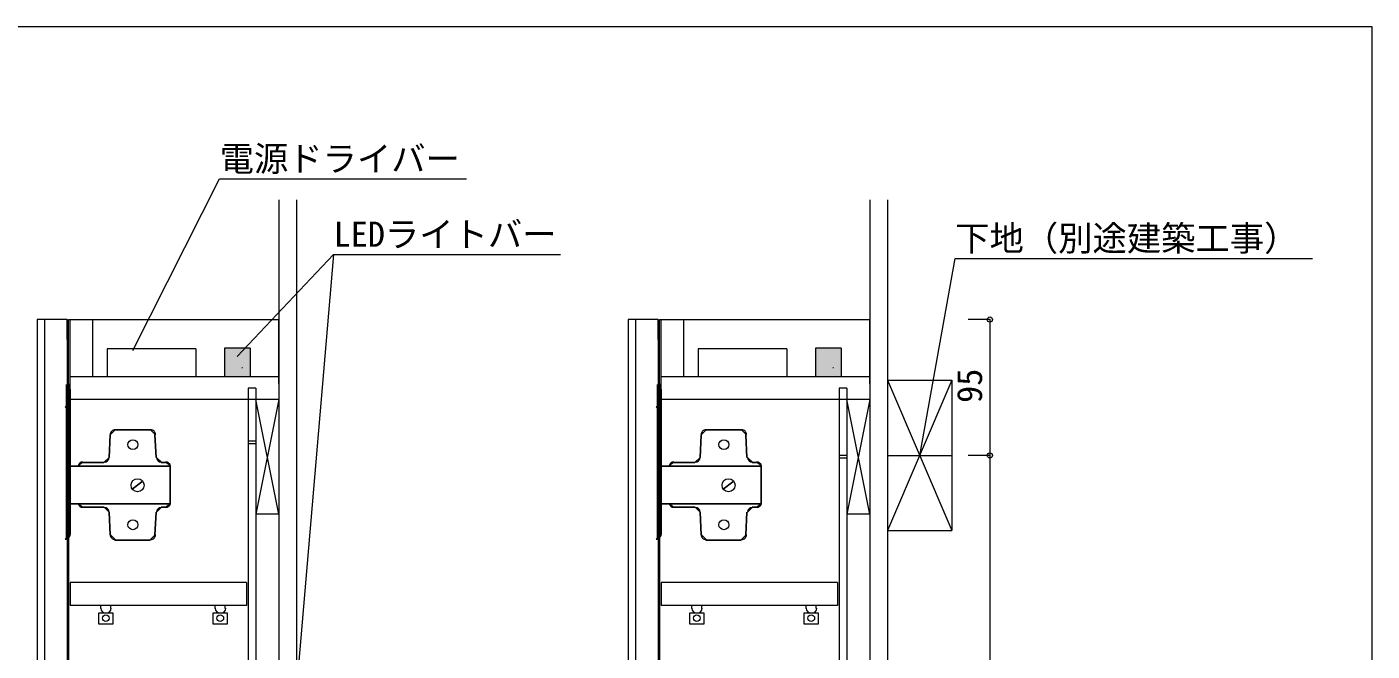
# Model space of a CAD drawing. Units: millimetres at full size, sheet at 1:6; details may follow other scales. Extents: x -1249 to 1249, y -827 to 827.
# Drawn here: x 308 to 1249, y 390 to 827 of the extents above; entities that cross this region are included whole.
import ezdxf
from ezdxf.enums import TextEntityAlignment as Align

# ---------------------------------------------------------------- set-up
doc = ezdxf.new("R2010")
doc.units = ezdxf.units.MM
doc.header["$LTSCALE"] = 6
doc.header["$PDMODE"] = 32
doc.header["$PDSIZE"] = 3.6
doc.layers.add('0-0_0', color=7, linetype='Continuous', lineweight=15)
doc.layers.add('1-0', color=7, linetype='Continuous', lineweight=15)
doc.styles.add('ＭＳ ゴシック', font='')
doc.styles.get('ＭＳ ゴシック').set_extended_font_data('MS Gothic')

msp = doc.modelspace()

# ---------------------------------------------------------------- linework, layer by layer
at = {"layer": '0-0_0', "lineweight": 18}
msp.add_lwpolyline([(-1249.379, -826.86), (1248.863, -826.86), (1248.863, 826.506), (-1249.379, 826.506)], close=True, dxfattribs=at)
at = {"layer": '1-0'}
for p, q in [((381.773, 600.227), (442.616, 720.27)), ((442.616, 720.27), (615.281, 720.27)), ((483.985, 705.7), (483.985, -427.601)), ((496.485, 705.7), (496.485, 589.678)), ((897.437, 705.7), (897.437, -427.601)), ((909.937, 705.7), (909.937, 589.678)), ((454.938, 596.084), (522.346, 667.457)), ((522.346, 667.457), (457.597, -92.14)), ((522.346, 667.457), (681.058, 667.457)), ((335.981, 621.871), (314.981, 621.871)), ((314.981, 621.871), (314.981, -142.129)), ((319.981, 621.871), (319.981, -142.129)), ((335.981, 607.871), (335.981, 621.871)), ((335.981, 621.871), (335.981, -142.129)), ((337.985, 581.875), (337.985, 621.871)), ((353.985, 581.875), (353.985, 621.871)), ((483.985, 576.875), (483.985, 621.871)), ((749.433, 621.871), (728.433, 621.871)), ((728.433, 621.871), (728.433, -142.129)), ((733.433, 621.871), (733.433, -142.129)), ((749.433, 607.871), (749.433, 621.871)), ((749.433, 621.871), (749.433, -142.129)), ((751.437, 581.875), (751.437, 621.871)), ((767.437, 581.875), (767.437, 621.871)), ((897.437, 576.875), (897.437, 621.871)), ((483.985, 606.875), (483.985, -98.129)), ((897.437, 606.875), (897.437, -98.129)), ((363.985, 601.375), (363.985, 581.875)), ((425.985, 601.375), (363.985, 601.375)), ((425.985, 601.375), (425.985, 581.875)), ((463.985, 601.875), (463.985, 581.875)), ((777.437, 601.375), (777.437, 581.875)), ((839.437, 601.375), (777.437, 601.375)), ((839.437, 601.375), (839.437, 581.875)), ((877.437, 601.875), (877.437, 581.875)), ((458.087, 588.375), (458.597, 588.375)), ((483.985, 591.875), (483.985, 486.875)), ((496.485, 589.678), (496.485, -427.601)), ((871.539, 588.375), (872.048, 588.375)), ((897.437, 591.875), (897.437, 486.875)), ((909.937, 589.678), (909.937, -427.601)), ((483.985, 581.875), (337.985, 581.875)), ((337.985, 565.875), (337.985, 581.875)), ((897.437, 581.875), (751.437, 581.875)), ((751.437, 565.875), (751.437, 581.875)), ((954.937, 579.375), (909.937, 474.375)), ((909.937, 579.375), (954.937, 474.375)), ((483.985, 565.875), (337.985, 565.875)), ((467.985, 573.862), (467.985, -79.96)), ((483.985, 565.875), (467.985, 485.875)), ((483.985, 485.875), (467.985, 565.875)), ((897.437, 565.875), (751.437, 565.875)), ((881.437, 573.862), (881.437, -79.96)), ((897.437, 565.875), (881.437, 485.875)), ((897.437, 485.875), (881.437, 565.875)), ((467.985, 536.875), (462.485, 536.875)), ((467.985, 534.875), (462.485, 534.875)), ((881.437, 526.875), (875.937, 526.875)), ((881.437, 524.875), (875.937, 524.875)), ((909.937, 526.875), (954.937, 526.875)), ((483.985, 485.875), (467.985, 485.875)), ((897.437, 485.875), (881.437, 485.875)), ((909.937, 474.375), (954.937, 474.375)), ((338.049, 437.963), (338.049, 421.963)), ((461.473, 437.963), (338.049, 437.963)), ((751.501, 437.963), (751.501, 421.963)), ((874.924, 437.963), (751.501, 437.963)), ((362.433, 416.868), (363.524, 416.868)), ((442.497, 416.868), (443.589, 416.868)), ((775.884, 416.868), (776.976, 416.868)), ((855.949, 416.868), (857.041, 416.868))]:
    msp.add_line(p, q, dxfattribs=at)
at = {"layer": '1-0', "color": 4, "lineweight": 9}
for p, q in [((981.449, 621.871), (966.222, 621.871)), ((981.449, 621.871), (981.449, 536.875)), ((981.449, 526.875), (966.222, 526.875))]:
    msp.add_line(p, q, dxfattribs=at)
at = {"layer": '1-0', "color": 8, "lineweight": 18}
for p, q in [((338.045, 557.335), (334.588, 560.792)), ((751.496, 557.335), (748.039, 560.792)), ((369.525, 544.779), (366.068, 541.322)), ((397.73, 541.322), (394.272, 544.779)), ((782.976, 544.779), (779.519, 541.322)), ((811.181, 541.322), (807.724, 544.779)), ((346.961, 522.215), (343.614, 519.623)), ((361.883, 522.215), (365.336, 525.516)), ((398.461, 525.516), (401.915, 522.215)), ((408.174, 519.623), (404.826, 522.215)), ((760.413, 522.215), (757.065, 519.623)), ((775.334, 522.215), (778.788, 525.516)), ((811.913, 525.516), (815.366, 522.215)), ((821.625, 519.623), (818.278, 522.215)), ((343.614, 493.146), (346.961, 490.554)), ((365.336, 487.253), (361.883, 490.554)), ((401.915, 490.554), (398.461, 487.253)), ((404.826, 490.554), (408.174, 493.146)), ((757.065, 493.146), (760.413, 490.554)), ((778.788, 487.253), (775.334, 490.554)), ((815.366, 490.554), (811.913, 487.253)), ((818.278, 490.554), (821.625, 493.146)), ((334.588, 468.341), (338.045, 471.798)), ((366.068, 471.447), (369.525, 467.99)), ((394.272, 467.99), (397.73, 471.447)), ((748.039, 468.341), (751.496, 471.798)), ((779.519, 471.447), (782.976, 467.99)), ((807.724, 467.99), (811.181, 471.447))]:
    msp.add_line(p, q, dxfattribs=at)
at = {"layer": '1-0'}
for points in [[(932.437, 526.875), (957.252, 664.635), (1207.072, 664.635)], [(336.985, 576.875), (336.985, 621.871), (483.985, 621.871)], [(750.437, 576.875), (750.437, 621.871), (897.437, 621.871)], [(463.985, 601.875), (445.985, 601.875), (445.985, 581.875)], [(877.437, 601.875), (859.437, 601.875), (859.437, 581.875)], [(336.985, 576.875), (336.985, -128.129), (483.985, -128.129)], [(750.437, 576.875), (750.437, -128.129), (897.437, -128.129)], [(909.937, 579.375), (954.937, 579.375), (954.937, 474.375)], [(467.985, 573.862), (462.485, 573.862), (462.485, -79.96)], [(881.437, 573.862), (875.937, 573.862), (875.937, -79.96)], [(461.473, 437.963), (461.473, 421.963), (338.049, 421.963)], [(874.924, 437.963), (874.924, 421.963), (751.501, 421.963)], [(366.436, 419.78), (366.436, 421.963), (359.157, 421.963), (359.157, 419.78)], [(446.501, 419.78), (446.501, 421.963), (439.222, 421.963), (439.222, 419.78)], [(779.887, 419.78), (779.887, 421.963), (772.609, 421.963), (772.609, 419.78)], [(859.952, 419.78), (859.952, 421.963), (852.673, 421.963), (852.673, 419.78)]]:
    msp.add_lwpolyline(points, dxfattribs=at)
at = {"layer": '1-0', "color": 8, "lineweight": 18}
for points in [[(335.446, 467.977), (335.446, 576.428), (335.446, 467.977)], [(748.897, 467.977), (748.897, 576.428), (748.897, 467.977)], [(338.045, 573.153), (338.045, 471.616), (338.045, 573.153)], [(751.496, 573.153), (751.496, 471.616), (751.496, 573.153)], [(366.068, 541.14), (365.34, 525.491), (366.068, 541.14)], [(394.09, 544.779), (369.343, 544.779), (394.09, 544.779)], [(398.094, 525.491), (397.366, 541.14), (398.094, 525.491)], [(779.519, 541.14), (778.791, 525.491), (779.519, 541.14)], [(807.542, 544.779), (782.795, 544.779), (807.542, 544.779)], [(811.545, 525.491), (810.817, 541.14), (811.545, 525.491)], [(361.701, 521.852), (346.779, 521.852), (361.701, 521.852)], [(404.644, 521.852), (401.733, 521.852), (404.644, 521.852)], [(775.152, 521.852), (760.231, 521.852), (775.152, 521.852)], [(818.096, 521.852), (815.184, 521.852), (818.096, 521.852)], [(381.353, 503.291), (388.267, 508.386), (381.353, 503.291)], [(794.804, 503.291), (801.719, 508.386), (794.804, 503.291)], [(361.701, 490.554), (346.779, 490.554), (361.701, 490.554)], [(404.644, 490.554), (401.733, 490.554), (404.644, 490.554)], [(775.152, 490.554), (760.231, 490.554), (775.152, 490.554)], [(818.096, 490.554), (815.184, 490.554), (818.096, 490.554)], [(366.068, 471.265), (365.34, 487.278), (366.068, 471.265)], [(398.094, 487.278), (397.366, 471.265), (398.094, 487.278)], [(779.519, 471.265), (778.791, 487.278), (779.519, 471.265)], [(811.545, 487.278), (810.817, 471.265), (811.545, 487.278)], [(394.09, 467.626), (369.343, 467.626), (394.09, 467.626)], [(807.542, 467.626), (782.795, 467.626), (807.542, 467.626)]]:
    msp.add_lwpolyline(points, dxfattribs=at)
at = {"layer": '1-0', "color": 4, "lineweight": 9}
msp.add_lwpolyline([(981.449, 536.875), (981.449, -43.129), (981.449, -128.129)], dxfattribs=at)
at = {"layer": '1-0', "color": 8, "lineweight": 18}
for points in [[(338.045, 519.304), (407.92, 519.304), (407.92, 493.101), (338.045, 493.101), (407.92, 493.101), (407.92, 519.304)], [(751.496, 519.304), (821.371, 519.304), (821.371, 493.101), (751.496, 493.101), (821.371, 493.101), (821.371, 519.304)]]:
    msp.add_lwpolyline(points, close=True, dxfattribs=at)
at = {"layer": '1-0'}
for points in [[(367.892, 416.868), (367.892, 408.862), (358.066, 408.862), (358.066, 416.868)], [(447.956, 416.868), (447.956, 408.862), (438.13, 408.862), (438.13, 416.868)], [(781.343, 416.868), (781.343, 408.862), (771.517, 408.862), (771.517, 416.868)], [(861.408, 416.868), (861.408, 408.862), (851.582, 408.862), (851.582, 416.868)]]:
    msp.add_lwpolyline(points, close=True, dxfattribs=at)
at = {"layer": '1-0', "color": 8, "lineweight": 18}
for centre, radius in [((381.899, 534.407), 3.457), ((381.899, 534.407), 3.457), ((795.35, 534.407), 3.457), ((795.35, 534.407), 3.457), ((385.174, 506.021), 4.549), ((385.174, 506.021), 4.549), ((798.625, 506.021), 4.549), ((798.625, 506.021), 4.549), ((381.899, 478.362), 3.457), ((381.899, 478.362), 3.457), ((795.35, 478.362), 3.457), ((795.35, 478.362), 3.457)]:
    msp.add_circle(centre, radius, dxfattribs=at)
at = {"layer": '1-0'}
for centre in [(362.979, 413.047), (443.043, 413.047), (776.43, 413.047), (856.495, 413.047)]:
    msp.add_circle(centre, 2.365, dxfattribs=at)
at = {"layer": '1-0', "lineweight": 18}
for centre in [(362.979, 413.047), (443.043, 413.047), (776.43, 413.047), (856.495, 413.047)]:
    msp.add_circle(centre, 2.365, dxfattribs=at)
at = {"layer": '1-0', "color": 8, "lineweight": 18}
for centre, start, end in [((334.588, 557.335), 359.99996, 90.00004), ((748.039, 557.335), 359.99996, 90.00004), ((369.525, 541.322), 89.99996, 180.00004), ((394.272, 541.322), 359.99996, 90.00004), ((782.976, 541.322), 89.99996, 180.00004), ((807.724, 541.322), 359.99996, 90.00004), ((346.961, 518.758), 90, 165.52001), ((361.883, 525.673), 269.99997, 357.39629), ((401.915, 525.673), 182.60371, 270.00003), ((404.826, 518.758), 14.47999, 90), ((760.413, 518.758), 90, 165.52001), ((775.334, 525.673), 269.99997, 357.39629), ((815.366, 525.673), 182.60371, 270.00003), ((818.278, 518.758), 14.47999, 90), ((346.961, 494.011), 194.47999, 270), ((361.883, 487.096), 2.60371, 90.00003), ((401.915, 487.096), 89.99997, 177.39629), ((404.826, 494.011), 270, 345.52001), ((760.413, 494.011), 194.47999, 270), ((775.334, 487.096), 2.60371, 90.00003), ((815.366, 487.096), 89.99997, 177.39629), ((818.278, 494.011), 270, 345.52001), ((334.588, 471.798), 269.99996, 0.00004), ((369.525, 471.447), 179.99996, 270.00004), ((394.272, 471.447), 269.99996, 0.00004), ((748.039, 471.798), 269.99996, 0.00004), ((782.976, 471.447), 179.99996, 270.00004), ((807.724, 471.447), 269.99996, 0.00004)]:
    msp.add_arc(centre, 3.457, start, end, dxfattribs=at)
at = {"layer": '1-0'}
for centre, start, end in [((362.615, 419.962), 180, 270), ((363.706, 419.962), 270, 360), ((442.679, 419.962), 180, 270), ((443.771, 419.962), 270, 360), ((776.066, 419.962), 180, 270), ((777.158, 419.962), 270, 360), ((856.131, 419.962), 180, 270), ((857.223, 419.962), 270, 360)]:
    msp.add_arc(centre, 3.093, start, end, dxfattribs=at)
at = {"layer": '1-0', "color": 6}
for p in [(981.449, 621.871), (981.449, 526.875)]:
    msp.add_point(p, dxfattribs=at)
at = {"layer": '1-0', "color": 9}
for points in [[(445.985, 601.875), (445.985, 581.875), (463.985, 601.875), (463.985, 581.875)], [(859.437, 601.875), (859.437, 581.875), (877.437, 601.875), (877.437, 581.875)]]:
    msp.add_solid(points, dxfattribs=at)

# ---------------------------------------------------------------- texts
at = {"layer": '1-0', "style": 'ＭＳ ゴシック'}
for s, p in [('電源ドライバー', (442.616, 720.27)), ('LEDライトバー', (522.346, 667.457)), ('下地（別途建築工事）', (957.252, 664.635))]:
    msp.add_text(s, height=17.6, dxfattribs=at).set_placement(p, align=Align.BOTTOM_LEFT)
msp.add_text('95', height=17.6, rotation=90, dxfattribs=at).set_placement((981.271, 563.57), align=Align.BOTTOM_LEFT)

doc.saveas('drawing.dxf')
